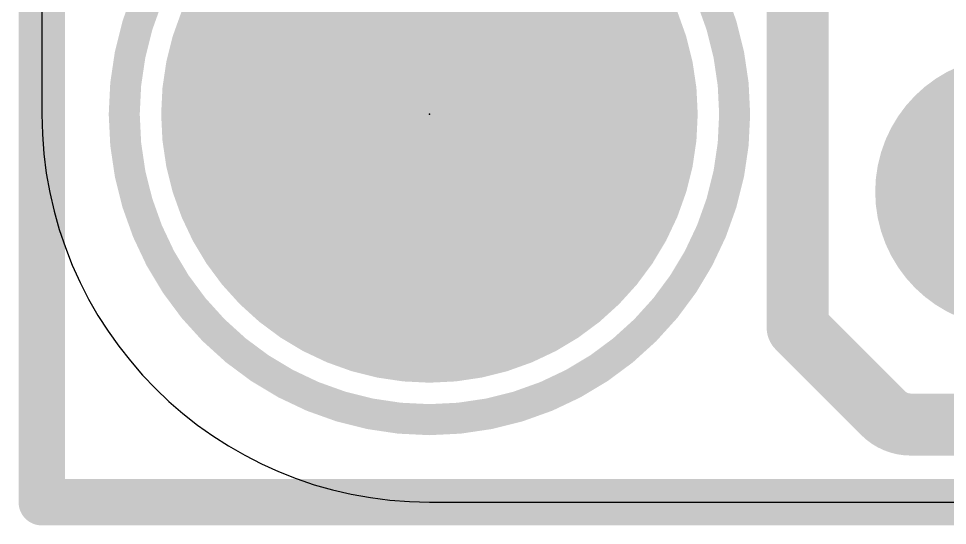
# Model space of a CAD drawing. Extents: x -0.2 to 25.6, y -0.2 to 38.2.
# Drawn here: x -0.15 to 5.93, y -0.15 to 3.17 of the extents above; entities that cross this region are included whole.
import ezdxf

# ---------------------------------------------------------------- set-up
doc = ezdxf.new("R2010")
doc.units = 0
for name, color, linetype in [('1', 12, 'CONTINUOUS'), ('16', 132, 'CONTINUOUS'), ('17', 110, 'CONTINUOUS'), ('20', 53, 'CONTINUOUS'), ('21', 40, 'CONTINUOUS'), ('23', 53, 'CONTINUOUS')]:
    doc.layers.add(name, color=color, linetype=linetype)

# ---------------------------------------------------------------- blocks, each defined once
blk = doc.blocks.new('ROUNDP')
at = {"const_width": 0.5}
blk.add_lwpolyline([(0, -0.25, 1), (0, 0.25, 1), (0, -0.25)], format="xyb", dxfattribs=at)

msp = doc.modelspace()

# ---------------------------------------------------------------- linework, layer by layer
at = {"layer": '1'}
for points, const_width in [([(0, 0), (0, 32.512)], 0.3048), ([(4.953, 3.4508), (4.953, 1.143)], 0.4064), ([(4.953, 1.143), (5.5136, 0.5824)], 0.4064), ([(5.6932, 0.508), (13.462, 0.508)], 0.4064), ([(25.4, 0), (0, 0)], 0.3048)]:
    msp.add_lwpolyline(points, dxfattribs=dict(at, const_width=const_width))
for points, const_width in [([(5.0248, 1.2148, 1), (4.8812, 1.0712)], 0.2032), ([(4.8514, 1.143, 1), (5.0546, 1.143)], 0.2032), ([(5.5136, 0.5824, 0.1989), (5.6932, 0.508)], 0.4064), ([(5.5854, 0.6542, 1), (5.4418, 0.5106)], 0.2032), ([(5.4418, 0.5106, 1), (5.5854, 0.6542)], 0.2032), ([(5.6932, 0.6096, 1), (5.6932, 0.4064)], 0.2032), ([(5.6932, 0.4064, 1), (5.6932, 0.6096)], 0.2032), ([(0, 0.0762, 1), (0, -0.0762)], 0.1524), ([(-0.0762, 0, 1), (0.0762, 0)], 0.1524)]:
    msp.add_lwpolyline(points, format="xyb", dxfattribs=dict(at, const_width=const_width))
at = {"layer": '16', "const_width": 0.3048}
for points in [[(0, 0), (0, 32.512)], [(25.4, 0), (0, 0)]]:
    msp.add_lwpolyline(points, dxfattribs=at)
at = {"layer": '16', "const_width": 0.1524}
for points in [[(0, 0.0762, 1), (0, -0.0762)], [(-0.0762, 0, 1), (0.0762, 0)]]:
    msp.add_lwpolyline(points, format="xyb", dxfattribs=at)
at = {"layer": '20'}
for p, q in [((0, 35.56), (0, 2.54)), ((2.54, 0), (22.86, 0))]:
    msp.add_line(p, q, dxfattribs=at)
msp.add_arc((2.54, 2.54), 2.54, 180, 270, dxfattribs=at)
at = {"layer": '21', "const_width": 0.2032}
msp.add_lwpolyline([(2.54, 0.54, 1), (2.54, 4.54, 1), (2.54, 0.54)], format="xyb", dxfattribs=at)
at = {"layer": '23'}
msp.add_point((2.54, 2.54), dxfattribs=at)

# ---------------------------------------------------------------- block references
at = {"layer": '17', "xscale": 3.516, "yscale": 3.516}
msp.add_blockref('ROUNDP', (2.54, 2.54), dxfattribs=at)
msp.add_blockref('ROUNDP', (2.54, 2.54), dxfattribs=at)
at = {"layer": '17', "xscale": 1.778, "yscale": 1.778, "rotation": 90}
msp.add_blockref('ROUNDP', (6.35, 2.032), dxfattribs=at)
msp.add_blockref('ROUNDP', (6.35, 2.032), dxfattribs=at)

doc.saveas('drawing.dxf')
